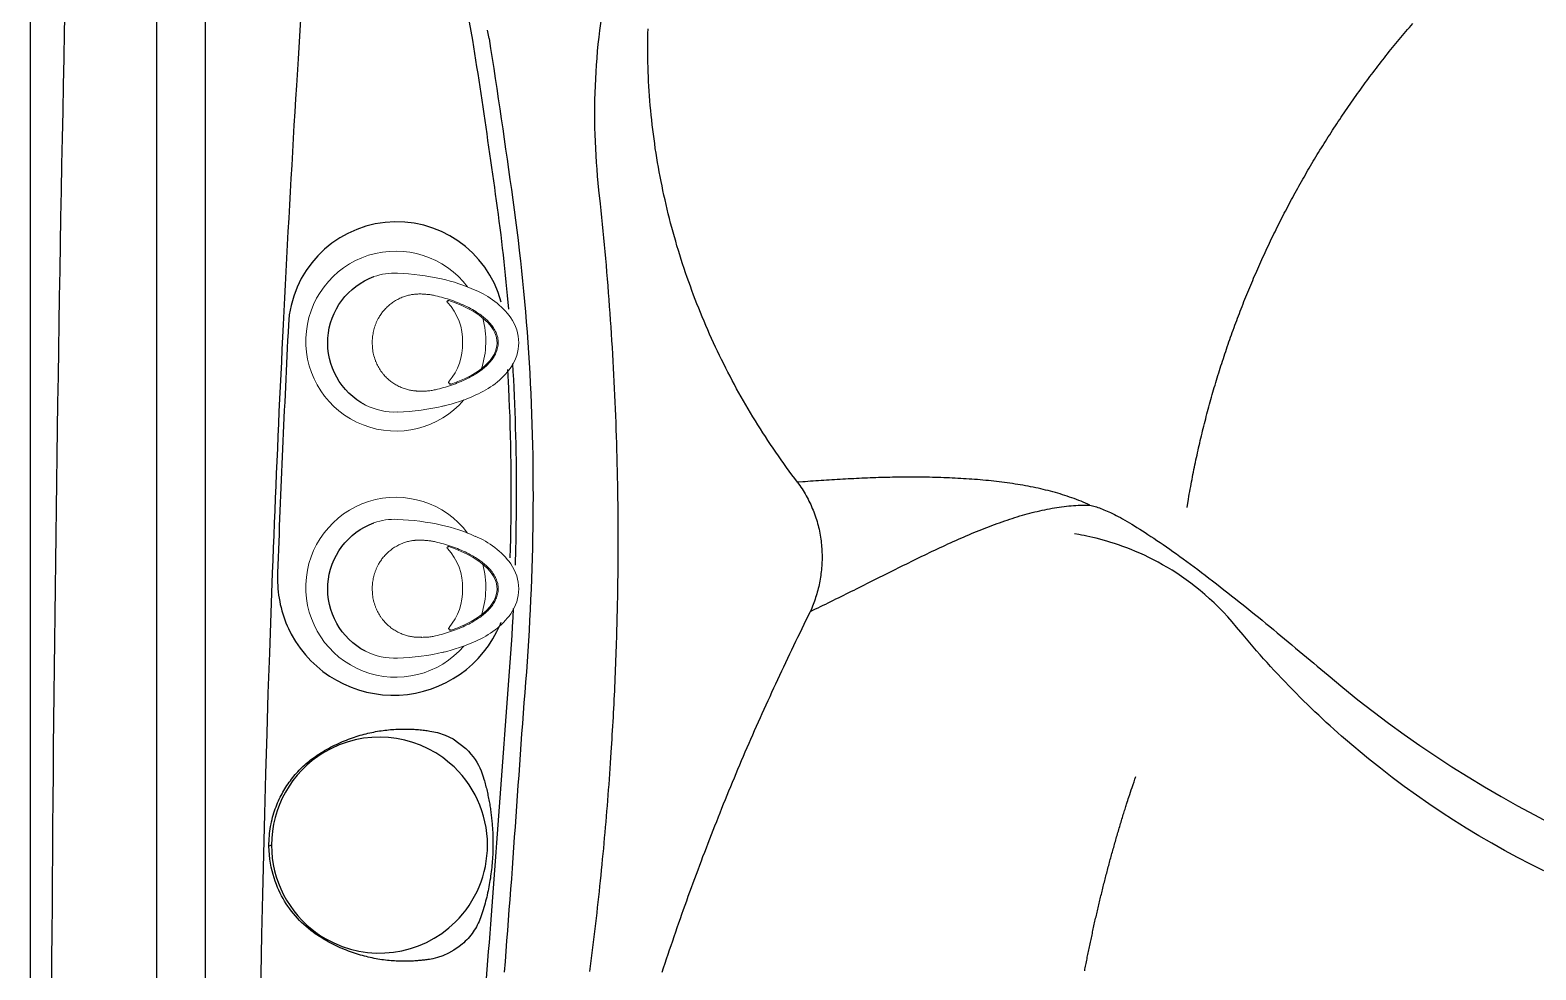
# Model space of a CAD drawing. Extents: x 527 to 614, y 487 to 635.
# Drawn here: x 526.9 to 549.9, y 554.62 to 568.98 of the extents above; entities that cross this region are included whole.
import ezdxf

# ---------------------------------------------------------------- set-up
doc = ezdxf.new("R2010")
doc.units = 0
doc.header["$MEASUREMENT"] = 0
doc.layers.add('1', color=4, linetype='Continuous')

# ---------------------------------------------------------------- blocks, each defined once
blk = doc.blocks.new('air')
at = {"color": 4, "linetype": 'Continuous', "lineweight": 15}
for start, end in [(220.7492, 142.9494), (165.1969, 197.8132)]:
    blk.add_arc((0, 0), 1.375, start, end, dxfattribs=at)
at = {"layer": '1', "linetype": 'Continuous', "lineweight": 15}
blk.add_line((-1.521, -0.646), (-1.523, -0.644), dxfattribs=at)
at = {"layer": '1', "linetype": 'Continuous', "lineweight": 15, "flags": 128}
blk.add_lwpolyline([(-0.81, 0.621), (-0.905, 0.587), (-0.999, 0.549), (-1.092, 0.505), (-1.181, 0.456), (-1.267, 0.4), (-1.347, 0.337), (-1.405, 0.282), (-1.457, 0.221), (-1.487, 0.176), (-1.512, 0.128), (-1.531, 0.077), (-1.544, 0.02), (-1.546, -0.039), (-1.539, -0.097), (-1.522, -0.153), (-1.5, -0.203), (-1.472, -0.25), (-1.44, -0.294), (-1.381, -0.359), (-1.315, -0.416), (-1.244, -0.468), (-1.149, -0.525), (-1.05, -0.576), (-0.948, -0.619), (-0.844, -0.658)], dxfattribs=at)
at = {"layer": '1', "linetype": 'Continuous', "lineweight": 15}
for centre, radius, start, end in [((-0.187, -1.448), 2.451, 102.0442, 114.7624), ((0.104, -2.603), 3.642, 92.0665, 102.7282), ((0.021, 0.084), 0.954, 70.8918, 92.891), ((-0.734, -0.399), 1.272, 112.1545, 143.4931), ((-0.148, 0), 0.873, 137.3551, 181.5716), ((-1.223, -0.024), 0.655, 144.4276, 215.6266), ((-0.141, -0.046), 0.88, 178.584, 220.1541), ((-0.741, 0.343), 1.261, 216.4207, 247.5271), ((-0.154, 1.5), 2.557, 245.294, 257.3674), ((0.073, 2.388), 3.473, 256.4351, 268.374), ((0.016, -0.096), 0.988, 267.5789, 296.8901)]:
    blk.add_arc(centre, radius, start, end, dxfattribs=at)
at = {"layer": '1'}
for centre, radius, start, end in [((-0.036, -0.025), 1.076, 297.6393, 69.9241), ((-0.802, 0.605), 0.0177, 309.977, 117.7542), ((-0.836, -0.631), 0.028, 253.5221, 38.0725)]:
    blk.add_arc(centre, radius, start, end, dxfattribs=at)
at = {"layer": '1', "color": 3, "linetype": 'Continuous', "lineweight": 15}
for points, knots in [([(-0.605, -0.743), (-0.647, -0.733), (-0.729, -0.712), (-0.85, -0.673), (-0.969, -0.629), (-1.086, -0.577), (-1.185, -0.524), (-1.266, -0.473), (-1.331, -0.426), (-1.391, -0.373), (-1.446, -0.315), (-1.494, -0.251), (-1.526, -0.192), (-1.545, -0.142), (-1.556, -0.103), (-1.563, -0.064), (-1.566, -0.024), (-1.564, 0.016), (-1.557, 0.056), (-1.546, 0.094), (-1.527, 0.144), (-1.495, 0.202), (-1.446, 0.266), (-1.391, 0.324), (-1.33, 0.376), (-1.266, 0.423), (-1.185, 0.475), (-1.087, 0.528), (-0.971, 0.58), (-0.851, 0.625), (-0.73, 0.663), (-0.648, 0.684), (-0.607, 0.694)], [0, 0, 0, 0, 0.049918, 0.099848, 0.149772, 0.199708, 0.249758, 0.281163, 0.312549, 0.343847, 0.375097, 0.406409, 0.43777, 0.453463, 0.469146, 0.48481, 0.500452, 0.516071, 0.531676, 0.547279, 0.562891, 0.594116, 0.625338, 0.65655, 0.687781, 0.719016, 0.750242, 0.800203, 0.850202, 0.900166, 0.950083, 1, 1, 1, 1]), ([(-0.607, 0.694), (-0.587, 0.699), (-0.548, 0.707), (-0.508, 0.711), (-0.488, 0.713)], [0, 0, 0, 0, 0.499996, 1, 1, 1, 1]), ([(-0.432, 0.718), (-0.441, 0.717), (-0.46, 0.716), (-0.479, 0.714), (-0.488, 0.713)], [0, 0, 0, 0, 0.503897, 1, 1, 1, 1]), ([(-0.302, 0.718), (-0.325, 0.719), (-0.368, 0.721), (-0.411, 0.719), (-0.432, 0.718)], [0, 0, 0, 0, 0.515264, 1, 1, 1, 1]), ([(-0.029, 0.638), (-0.052, 0.649), (-0.097, 0.671), (-0.163, 0.693), (-0.225, 0.708), (-0.265, 0.714), (-0.284, 0.716)], [0, 0, 0, 0, 0.2871549, 0.5493861, 0.7868935, 1, 1, 1, 1]), ([(0.36, -0.024), (0.359, 0.002), (0.358, 0.054), (0.345, 0.133), (0.33, 0.192), (0.317, 0.232), (0.31, 0.252), (0.302, 0.272), (0.293, 0.293), (0.284, 0.313), (0.274, 0.333), (0.257, 0.365), (0.23, 0.407), (0.191, 0.46), (0.145, 0.511), (0.092, 0.559), (0.034, 0.602), (-0.008, 0.626), (-0.029, 0.638)], [0, 0, 0, 0, 0.095821, 0.193894, 0.294492, 0.320678, 0.347244, 0.374185, 0.401486, 0.429141, 0.457148, 0.485334, 0.563526, 0.642838, 0.730397, 0.819135, 0.909028, 1, 1, 1, 1]), ([(-0.031, -0.684), (-0.01, -0.672), (0.032, -0.65), (0.089, -0.608), (0.143, -0.56), (0.184, -0.515), (0.216, -0.474), (0.24, -0.44), (0.261, -0.405), (0.28, -0.37), (0.294, -0.339), (0.305, -0.314), (0.321, -0.272), (0.341, -0.206), (0.357, -0.114), (0.359, -0.054), (0.36, -0.024)], [0, 0, 0, 0, 0.089465, 0.177985, 0.265807, 0.356658, 0.40795, 0.458748, 0.509015, 0.558748, 0.607996, 0.633599, 0.659069, 0.775989, 0.88959, 1, 1, 1, 1]), ([(-0.283, -0.76), (-0.263, -0.758), (-0.223, -0.752), (-0.162, -0.737), (-0.096, -0.715), (-0.053, -0.695), (-0.031, -0.684)], [0, 0, 0, 0, 0.219659, 0.459288, 0.719297, 1, 1, 1, 1]), ([(-0.469, -0.763), (-0.492, -0.761), (-0.538, -0.758), (-0.583, -0.748), (-0.605, -0.743)], [0, 0, 0, 0, 0.500007, 1, 1, 1, 1]), ([(-0.469, -0.763), (-0.458, -0.763), (-0.435, -0.765), (-0.412, -0.765), (-0.4, -0.765)], [0, 0, 0, 0, 0.497126, 1, 1, 1, 1])]:
    blk.add_open_spline(points, degree=3, knots=knots, dxfattribs=at)
for points in [[(-0.302, 0.718), (-0.284, 0.716)], [(-0.4, -0.765), (-0.303, -0.762)]]:
    blk.add_open_spline(points, degree=1, dxfattribs=at)
at = {"layer": '1', "linetype": 'Continuous', "lineweight": 15}
blk.add_open_spline([(-0.283, -0.76), (-0.303, -0.762)], degree=1, dxfattribs=at)
blk = doc.blocks.new('VANGUARD')
at = {"layer": '1', "color": 3, "linetype": 'Continuous'}
for p, q in [((1.929, 74.866), (1.929, 11.869)), ((4.357, 52.852), (4.486, 52.911)), ((3.687, 51.498), (3.649, 51.482)), ((4.383, 50.152), (4.323, 50.167))]:
    blk.add_line(p, q, dxfattribs=at)
at = {"layer": '1', "color": 4}
blk.add_lwpolyline([(86.737, 74.737, 0.414214), (74.737, 86.737), (12, 86.737, 0.414214), (0, 74.737), (0, 12, 0.414214), (12, 0), (74.737, 0, 0.414214), (86.737, 12)], format="xyb", close=True, dxfattribs=at)
at = {"layer": '1', "color": 3, "linetype": 'Continuous'}
for points in [[(0.531, 64.327), (0.523, 63.922), (0.514, 63.518), (0.506, 63.113), (0.498, 62.708), (0.49, 62.304), (0.482, 61.899), (0.475, 61.495), (0.467, 61.09), (0.46, 60.686), (0.453, 60.281), (0.446, 59.876), (0.439, 59.472), (0.433, 59.067), (0.427, 58.663), (0.42, 58.258), (0.414, 57.853), (0.409, 57.449), (0.403, 57.044), (0.397, 56.64), (0.392, 56.235), (0.387, 55.83), (0.382, 55.426), (0.377, 55.021), (0.372, 54.616), (0.368, 54.212), (0.364, 53.807), (0.359, 53.402), (0.355, 52.998), (0.352, 52.593), (0.348, 52.188), (0.344, 51.784), (0.341, 51.379), (0.338, 50.974), (0.335, 50.57), (0.332, 50.165), (0.329, 49.76), (0.327, 49.355)], [(2.677, 47.868), (2.677, 49.668), (2.677, 51.468), (2.677, 53.268), (2.677, 55.068), (2.677, 56.868), (2.677, 58.668), (2.677, 60.468), (2.677, 62.268), (2.677, 64.068), (2.677, 65.868), (2.677, 67.668), (2.677, 69.468), (2.677, 71.268), (2.677, 74.868)], [(6.709, 64.07), (6.757, 63.798)], [(7.01, 63.825), (6.989, 63.952)], [(11.721, 57.043), (11.679, 57.099), (11.636, 57.156), (11.594, 57.213), (11.552, 57.27), (11.511, 57.328), (11.47, 57.386), (11.429, 57.444), (11.389, 57.502), (11.348, 57.561), (11.309, 57.62), (11.27, 57.679), (11.231, 57.739), (11.192, 57.798), (11.154, 57.858), (11.116, 57.919), (11.078, 57.979), (11.041, 58.04), (11.005, 58.101), (10.968, 58.162), (10.932, 58.224), (10.897, 58.285), (10.861, 58.347), (10.827, 58.409), (10.792, 58.472), (10.758, 58.535), (10.724, 58.597), (10.691, 58.661), (10.658, 58.724), (10.626, 58.788), (10.594, 58.851), (10.562, 58.916), (10.53, 58.98), (10.5, 59.044), (10.469, 59.109), (10.439, 59.174), (10.409, 59.239), (10.38, 59.305), (10.351, 59.37), (10.322, 59.436), (10.294, 59.502), (10.267, 59.568), (10.239, 59.635), (10.213, 59.701), (10.186, 59.768), (10.16, 59.835), (10.135, 59.902), (10.109, 59.97), (10.085, 60.037), (10.06, 60.105), (10.036, 60.173), (10.013, 60.241), (9.99, 60.31), (9.967, 60.378), (9.945, 60.447), (9.924, 60.516), (9.902, 60.585), (9.881, 60.654), (9.861, 60.724), (9.841, 60.793), (9.822, 60.863), (9.803, 60.933), (9.784, 61.003), (9.766, 61.073), (9.748, 61.144), (9.731, 61.214), (9.714, 61.285), (9.698, 61.356), (9.682, 61.427), (9.667, 61.498), (9.652, 61.569), (9.638, 61.64), (9.624, 61.712), (9.61, 61.784), (9.597, 61.855), (9.585, 61.927), (9.573, 61.999), (9.561, 62.071), (9.55, 62.144), (9.54, 62.216), (9.53, 62.288), (9.52, 62.361), (9.511, 62.434), (9.503, 62.506), (9.495, 62.579), (9.487, 62.652), (9.48, 62.725), (9.473, 62.798), (9.467, 62.872), (9.462, 62.945), (9.457, 63.018), (9.452, 63.092), (9.448, 63.165), (9.445, 63.238), (9.442, 63.311), (9.439, 63.385), (9.437, 63.458), (9.436, 63.531), (9.436, 63.604), (9.435, 63.678), (9.436, 63.751), (9.437, 63.824), (9.438, 63.898), (9.441, 63.971)], [(7.01, 63.825), (7.034, 63.672), (7.058, 63.518), (7.082, 63.365), (7.105, 63.211), (7.129, 63.057), (7.152, 62.903), (7.174, 62.749), (7.197, 62.595), (7.22, 62.441), (7.242, 62.286), (7.264, 62.132), (7.286, 61.977), (7.308, 61.823), (7.33, 61.668), (7.351, 61.514), (7.373, 61.359), (7.394, 61.204), (7.415, 61.049), (7.435, 60.894), (7.454, 60.739), (7.472, 60.583), (7.49, 60.428), (7.507, 60.272), (7.523, 60.116), (7.538, 59.96), (7.553, 59.804), (7.566, 59.648), (7.579, 59.492), (7.591, 59.335), (7.603, 59.179), (7.613, 59.022), (7.623, 58.866), (7.632, 58.709), (7.64, 58.553), (7.648, 58.396), (7.654, 58.239), (7.66, 58.082), (7.665, 57.925), (7.67, 57.768), (7.674, 57.611), (7.677, 57.454), (7.679, 57.297), (7.681, 57.14), (7.681, 56.983), (7.682, 56.826), (7.681, 56.668), (7.68, 56.511), (7.678, 56.354), (7.675, 56.196), (7.672, 56.039), (7.668, 55.881), (7.663, 55.724), (7.658, 55.566), (7.652, 55.409), (7.645, 55.251), (7.638, 55.093), (7.63, 54.936), (7.621, 54.778), (7.612, 54.62), (7.602, 54.463), (7.591, 54.305), (7.58, 54.147), (7.568, 53.989), (7.556, 53.832), (7.544, 53.674), (7.532, 53.516), (7.52, 53.358), (7.508, 53.2), (7.497, 53.042), (7.485, 52.884), (7.474, 52.726), (7.463, 52.568), (7.452, 52.41), (7.44, 52.251), (7.429, 52.093), (7.418, 51.935), (7.407, 51.777), (7.396, 51.618), (7.385, 51.46), (7.373, 51.302), (7.362, 51.144), (7.351, 50.985), (7.339, 50.827), (7.327, 50.668), (7.315, 50.51), (7.303, 50.352), (7.291, 50.193), (7.279, 50.035), (7.267, 49.876), (7.254, 49.718), (7.241, 49.559)], [(6.757, 63.798), (6.773, 63.696), (6.789, 63.594), (6.805, 63.492), (6.821, 63.39), (6.837, 63.288), (6.852, 63.186), (6.868, 63.083), (6.883, 62.981), (6.899, 62.879), (6.914, 62.776), (6.929, 62.674), (6.944, 62.572), (6.959, 62.469), (6.974, 62.367), (6.989, 62.264), (7.004, 62.162), (7.019, 62.059), (7.033, 61.956), (7.048, 61.854), (7.062, 61.751), (7.077, 61.648), (7.091, 61.545), (7.105, 61.443), (7.12, 61.34), (7.134, 61.237), (7.148, 61.134), (7.161, 61.031), (7.174, 60.928), (7.188, 60.825), (7.2, 60.722), (7.213, 60.618), (7.225, 60.515), (7.236, 60.412), (7.247, 60.308), (7.258, 60.205), (7.269, 60.101), (7.279, 59.998), (7.289, 59.894), (7.308, 59.686)], [(7.335, 55.888), (7.339, 56.032), (7.342, 56.176), (7.345, 56.32), (7.347, 56.464), (7.349, 56.608), (7.35, 56.752), (7.35, 56.896), (7.35, 57.04), (7.349, 57.184), (7.347, 57.328), (7.345, 57.472), (7.342, 57.616), (7.339, 57.759), (7.335, 57.903), (7.331, 58.047), (7.325, 58.191), (7.32, 58.334), (7.313, 58.478), (7.298, 58.765)], [(7.368, 58.856), (7.375, 58.733), (7.382, 58.61), (7.388, 58.488), (7.393, 58.365), (7.398, 58.242), (7.403, 58.119), (7.407, 57.996), (7.411, 57.873), (7.414, 57.75), (7.417, 57.627), (7.42, 57.504), (7.422, 57.381), (7.423, 57.258), (7.424, 57.134), (7.425, 57.011), (7.425, 56.888), (7.425, 56.765), (7.424, 56.641), (7.423, 56.518), (7.421, 56.394), (7.419, 56.271), (7.417, 56.148), (7.414, 56.024), (7.407, 55.777)], [(16.188, 56.694), (16.155, 56.709), (16.121, 56.724), (16.086, 56.738), (16.052, 56.752), (16.017, 56.766), (15.983, 56.779), (15.948, 56.792), (15.912, 56.805), (15.877, 56.817), (15.842, 56.829), (15.806, 56.841), (15.77, 56.852), (15.733, 56.863), (15.697, 56.874), (15.66, 56.884), (15.624, 56.894), (15.586, 56.904), (15.549, 56.914), (15.512, 56.923), (15.474, 56.932), (15.436, 56.941), (15.398, 56.95), (15.36, 56.958), (15.321, 56.966), (15.282, 56.974), (15.243, 56.981), (15.204, 56.988), (15.165, 56.996), (15.125, 57.002), (15.086, 57.009), (15.046, 57.015), (15.006, 57.021), (14.965, 57.027), (14.925, 57.033), (14.884, 57.038), (14.844, 57.044), (14.803, 57.049), (14.761, 57.053), (14.72, 57.058), (14.679, 57.063), (14.637, 57.067), (14.596, 57.071), (14.554, 57.075), (14.512, 57.079), (14.47, 57.082), (14.427, 57.086), (14.385, 57.089), (14.343, 57.092), (14.3, 57.095), (14.257, 57.097), (14.215, 57.1), (14.172, 57.102), (14.129, 57.105), (14.086, 57.107), (14.043, 57.109), (14, 57.11), (13.956, 57.112), (13.913, 57.114), (13.87, 57.115), (13.826, 57.116), (13.783, 57.117), (13.739, 57.118), (13.696, 57.119), (13.652, 57.12), (13.609, 57.12), (13.565, 57.12), (13.522, 57.121), (13.478, 57.121), (13.435, 57.121), (13.392, 57.121), (13.348, 57.12), (13.305, 57.12), (13.262, 57.119), (13.219, 57.119), (13.175, 57.118), (13.132, 57.117), (13.089, 57.116), (13.047, 57.115), (13.004, 57.114), (12.961, 57.113), (12.918, 57.111), (12.876, 57.11), (12.833, 57.108), (12.791, 57.107), (12.748, 57.105), (12.706, 57.103), (12.664, 57.101), (12.622, 57.099), (12.58, 57.097), (12.538, 57.095), (12.496, 57.093), (12.454, 57.091), (12.413, 57.089), (12.371, 57.086), (12.33, 57.084), (12.289, 57.081), (12.247, 57.079), (12.206, 57.076), (12.166, 57.074), (12.125, 57.071), (12.084, 57.068), (12.043, 57.066), (12.003, 57.063), (11.962, 57.06), (11.922, 57.057), (11.881, 57.054), (11.841, 57.051), (11.801, 57.048), (11.721, 57.043)], [(11.721, 57.043), (11.739, 57.018), (11.757, 56.993), (11.774, 56.968), (11.791, 56.942), (11.808, 56.916), (11.824, 56.89), (11.839, 56.864), (11.854, 56.837), (11.869, 56.81), (11.883, 56.783), (11.897, 56.756), (11.911, 56.728), (11.924, 56.701), (11.936, 56.673), (11.948, 56.644), (11.96, 56.616), (11.971, 56.588), (11.982, 56.559), (11.992, 56.53), (12.002, 56.501), (12.011, 56.472), (12.02, 56.442), (12.028, 56.413), (12.036, 56.384), (12.043, 56.354), (12.05, 56.324), (12.056, 56.294), (12.062, 56.265), (12.073, 56.205)], [(11.918, 55.068), (11.957, 55.087), (11.996, 55.106), (12.035, 55.125), (12.074, 55.144), (12.113, 55.163), (12.152, 55.182), (12.192, 55.201), (12.231, 55.221), (12.27, 55.24), (12.309, 55.259), (12.349, 55.279), (12.388, 55.298), (12.428, 55.318), (12.467, 55.337), (12.506, 55.357), (12.546, 55.376), (12.585, 55.396), (12.625, 55.416), (12.664, 55.436), (12.704, 55.456), (12.744, 55.475), (12.783, 55.495), (12.823, 55.515), (12.863, 55.535), (12.902, 55.555), (12.942, 55.575), (12.982, 55.595), (13.022, 55.615), (13.062, 55.635), (13.101, 55.655), (13.141, 55.675), (13.181, 55.694), (13.221, 55.714), (13.261, 55.734), (13.301, 55.754), (13.341, 55.774), (13.381, 55.793), (13.421, 55.813), (13.46, 55.833), (13.5, 55.852), (13.54, 55.872), (13.58, 55.891), (13.62, 55.911), (13.66, 55.93), (13.7, 55.949), (13.74, 55.969), (13.78, 55.988), (13.82, 56.007), (13.86, 56.026), (13.9, 56.044), (13.94, 56.063), (13.98, 56.081), (14.02, 56.1), (14.059, 56.118), (14.099, 56.136), (14.139, 56.154), (14.179, 56.171), (14.218, 56.189), (14.258, 56.206), (14.298, 56.223), (14.337, 56.24), (14.377, 56.257), (14.416, 56.273), (14.456, 56.289), (14.495, 56.305), (14.535, 56.321), (14.574, 56.337), (14.613, 56.352), (14.652, 56.367), (14.691, 56.382), (14.731, 56.396), (14.77, 56.411), (14.809, 56.425), (14.847, 56.439), (14.886, 56.452), (14.925, 56.465), (14.964, 56.478), (15.002, 56.491), (15.041, 56.503), (15.079, 56.515), (15.118, 56.527), (15.156, 56.538), (15.194, 56.549), (15.232, 56.56), (15.271, 56.57), (15.308, 56.58), (15.346, 56.589), (15.384, 56.598), (15.422, 56.607), (15.459, 56.615), (15.497, 56.623), (15.534, 56.631), (15.572, 56.638), (15.609, 56.645), (15.646, 56.651), (15.683, 56.657), (15.72, 56.663), (15.756, 56.668), (15.793, 56.672), (15.83, 56.677), (15.866, 56.68), (15.902, 56.684), (15.938, 56.687), (15.974, 56.689), (16.01, 56.691), (16.046, 56.692), (16.082, 56.693), (16.118, 56.694), (16.188, 56.694)], [(16.188, 56.694), (16.208, 56.689), (16.227, 56.683), (16.247, 56.678), (16.268, 56.671), (16.289, 56.665), (16.31, 56.658), (16.332, 56.65), (16.355, 56.642), (16.378, 56.633), (16.402, 56.623), (16.426, 56.613), (16.451, 56.602), (16.477, 56.59), (16.504, 56.578), (16.532, 56.564), (16.561, 56.55), (16.591, 56.535), (16.621, 56.519), (16.653, 56.502), (16.686, 56.483), (16.72, 56.464), (16.755, 56.444), (16.792, 56.423), (16.829, 56.4), (16.867, 56.377), (16.907, 56.353), (16.948, 56.327), (16.989, 56.301), (17.032, 56.274), (17.075, 56.245), (17.12, 56.216), (17.165, 56.186), (17.212, 56.154), (17.259, 56.122), (17.307, 56.089), (17.357, 56.055), (17.407, 56.02), (17.457, 55.984), (17.509, 55.947), (17.561, 55.909), (17.614, 55.871), (17.668, 55.831), (17.723, 55.791), (17.778, 55.75), (17.834, 55.708), (17.89, 55.666), (17.946, 55.623), (18.003, 55.579), (18.061, 55.535), (18.119, 55.491), (18.177, 55.446), (18.235, 55.4), (18.293, 55.354), (18.352, 55.308), (18.411, 55.262), (18.469, 55.215), (18.528, 55.169), (18.586, 55.122), (18.645, 55.074), (18.703, 55.027), (18.761, 54.98), (18.819, 54.933), (18.877, 54.886), (18.934, 54.839), (18.991, 54.792), (19.048, 54.744), (19.105, 54.697), (19.161, 54.65), (19.217, 54.604), (19.274, 54.557), (19.329, 54.51), (19.385, 54.463), (19.441, 54.417), (19.496, 54.37), (19.551, 54.324), (19.606, 54.277), (19.661, 54.231), (19.716, 54.185), (19.825, 54.093)], [(12.073, 56.205), (12.077, 56.175), (12.081, 56.146), (12.085, 56.116), (12.088, 56.087), (12.09, 56.057), (12.092, 56.028), (12.094, 55.998), (12.095, 55.969), (12.096, 55.94), (12.096, 55.91), (12.096, 55.881), (12.096, 55.851), (12.095, 55.822), (12.094, 55.793), (12.092, 55.764), (12.09, 55.734), (12.087, 55.705), (12.084, 55.676), (12.08, 55.647), (12.077, 55.618), (12.072, 55.59), (12.068, 55.561), (12.063, 55.533), (12.057, 55.504), (12.051, 55.476), (12.045, 55.448), (12.038, 55.42), (12.031, 55.392), (12.024, 55.364), (12.016, 55.336), (12.008, 55.309), (11.999, 55.281), (11.99, 55.254), (11.981, 55.227), (11.971, 55.2), (11.961, 55.173), (11.951, 55.147), (11.94, 55.12), (11.918, 55.068)], [(18.426, 54.83), (18.361, 54.909), (18.294, 54.985), (18.226, 55.058), (18.156, 55.129), (18.086, 55.198), (18.016, 55.263), (17.945, 55.326), (17.873, 55.387), (17.802, 55.445), (17.73, 55.5), (17.658, 55.553), (17.586, 55.603), (17.514, 55.651), (17.442, 55.697), (17.371, 55.74), (17.299, 55.782), (17.229, 55.821), (17.159, 55.858), (17.089, 55.893), (17.02, 55.926), (16.952, 55.957), (16.885, 55.986), (16.819, 56.013), (16.754, 56.039), (16.69, 56.063), (16.627, 56.085), (16.566, 56.105), (16.506, 56.124), (16.448, 56.142), (16.392, 56.158), (16.338, 56.172), (16.285, 56.186), (16.235, 56.198), (16.187, 56.209), (16.141, 56.218), (16.098, 56.227), (16.058, 56.235), (16.02, 56.242), (15.952, 56.253)], [(3.779, 55.658), (3.778, 55.61), (3.778, 55.562), (3.779, 55.513), (3.782, 55.465), (3.785, 55.416), (3.79, 55.368), (3.796, 55.319), (3.804, 55.271), (3.813, 55.223), (3.822, 55.175), (3.834, 55.127), (3.846, 55.08), (3.86, 55.033), (3.874, 54.986), (3.891, 54.94), (3.908, 54.895), (3.926, 54.85), (3.946, 54.806), (3.99, 54.719)], [(7.379, 55.113), (7.372, 54.975), (7.365, 54.837), (7.356, 54.7), (7.348, 54.562), (7.339, 54.425), (7.329, 54.287), (7.319, 54.149), (7.308, 54.012), (7.298, 53.874), (7.287, 53.737), (7.276, 53.599), (7.265, 53.461), (7.255, 53.324), (7.244, 53.186), (7.234, 53.048), (7.224, 52.91), (7.214, 52.772), (7.204, 52.635), (7.194, 52.497), (7.184, 52.359), (7.174, 52.221), (7.164, 52.083), (7.154, 51.945), (7.144, 51.807), (7.134, 51.669), (7.124, 51.531), (7.114, 51.393), (7.104, 51.255), (7.094, 51.117), (7.084, 50.978), (7.073, 50.84), (7.063, 50.702), (7.053, 50.564), (7.042, 50.426), (7.031, 50.288), (7.021, 50.149), (7.01, 50.011), (6.999, 49.873), (6.988, 49.735), (6.977, 49.597), (6.965, 49.458)], [(9.655, 49.555), (9.677, 49.624), (9.7, 49.693), (9.722, 49.761), (9.745, 49.83), (9.768, 49.899), (9.791, 49.967), (9.815, 50.036), (9.838, 50.104), (9.861, 50.172), (9.885, 50.24), (9.909, 50.309), (9.932, 50.377), (9.956, 50.445), (9.98, 50.513), (10.005, 50.581), (10.029, 50.649), (10.053, 50.717), (10.078, 50.784), (10.103, 50.852), (10.127, 50.92), (10.152, 50.987), (10.177, 51.055), (10.202, 51.122), (10.228, 51.19), (10.253, 51.257), (10.278, 51.324), (10.304, 51.392), (10.33, 51.459), (10.356, 51.526), (10.382, 51.593), (10.408, 51.66), (10.434, 51.727), (10.46, 51.794), (10.487, 51.861), (10.513, 51.928), (10.54, 51.994), (10.566, 52.061), (10.593, 52.128), (10.62, 52.194), (10.647, 52.261), (10.675, 52.327), (10.702, 52.393), (10.729, 52.46), (10.757, 52.526), (10.785, 52.592), (10.812, 52.658), (10.84, 52.725), (10.868, 52.791), (10.896, 52.857), (10.924, 52.923), (10.953, 52.988), (10.981, 53.054), (11.01, 53.119), (11.038, 53.185), (11.067, 53.25), (11.096, 53.315), (11.125, 53.381), (11.154, 53.446), (11.183, 53.511), (11.213, 53.576), (11.242, 53.641), (11.272, 53.706), (11.302, 53.77), (11.332, 53.835), (11.362, 53.9), (11.392, 53.965), (11.422, 54.03), (11.452, 54.095), (11.483, 54.16), (11.513, 54.224), (11.544, 54.289), (11.574, 54.354), (11.605, 54.419), (11.636, 54.484), (11.667, 54.549), (11.698, 54.614), (11.729, 54.678), (11.76, 54.743), (11.792, 54.808), (11.823, 54.873), (11.854, 54.938), (11.918, 55.068)], [(7.185, 54.876), (7.185, 54.877), (7.186, 54.878), (7.186, 54.88), (7.187, 54.881), (7.187, 54.882), (7.188, 54.883), (7.188, 54.885), (7.189, 54.886), (7.189, 54.887), (7.19, 54.888), (7.19, 54.889), (7.191, 54.891), (7.191, 54.892), (7.192, 54.893), (7.192, 54.894), (7.193, 54.896), (7.193, 54.897), (7.194, 54.898), (7.195, 54.901)], [(20.09, 53.114), (20.031, 53.165), (19.973, 53.216), (19.915, 53.269), (19.856, 53.321), (19.798, 53.374), (19.74, 53.428), (19.682, 53.482), (19.624, 53.537), (19.567, 53.592), (19.509, 53.648), (19.452, 53.704), (19.394, 53.761), (19.337, 53.818), (19.28, 53.876), (19.224, 53.934), (19.168, 53.992), (19.112, 54.05), (19.057, 54.109), (19.002, 54.168), (18.947, 54.228), (18.893, 54.287), (18.839, 54.347), (18.786, 54.407), (18.733, 54.467), (18.681, 54.527), (18.629, 54.588), (18.578, 54.648), (18.527, 54.709), (18.426, 54.83)], [(19.825, 54.093), (20.052, 53.904), (20.282, 53.719), (20.515, 53.538), (20.751, 53.361), (20.989, 53.189), (21.229, 53.02), (21.472, 52.856), (21.717, 52.696), (21.965, 52.54), (22.215, 52.388), (22.467, 52.241), (22.721, 52.098), (22.977, 51.959), (23.235, 51.824)], [(4.357, 52.852), (4.384, 52.871), (4.412, 52.889), (4.441, 52.907), (4.47, 52.925), (4.499, 52.943), (4.529, 52.96), (4.559, 52.976), (4.59, 52.993), (4.62, 53.008), (4.65, 53.024), (4.681, 53.038), (4.711, 53.052), (4.741, 53.066), (4.772, 53.079), (4.802, 53.092), (4.832, 53.104), (4.862, 53.116), (4.892, 53.127), (4.923, 53.138), (4.953, 53.148), (4.983, 53.158), (5.013, 53.167), (5.042, 53.176), (5.072, 53.184), (5.102, 53.192), (5.131, 53.2), (5.161, 53.207), (5.19, 53.214), (5.219, 53.22), (5.249, 53.226), (5.278, 53.232), (5.306, 53.237), (5.335, 53.242), (5.364, 53.246), (5.392, 53.25), (5.42, 53.254), (5.448, 53.257), (5.476, 53.26), (5.504, 53.263), (5.531, 53.265), (5.558, 53.267), (5.586, 53.269), (5.612, 53.27), (5.639, 53.271), (5.665, 53.272), (5.691, 53.272), (5.717, 53.272), (5.743, 53.272), (5.768, 53.272), (5.793, 53.271), (5.817, 53.27), (5.842, 53.269), (5.866, 53.268), (5.889, 53.266), (5.912, 53.265), (5.935, 53.263), (5.958, 53.261), (5.98, 53.258), (6.002, 53.256), (6.023, 53.253), (6.044, 53.25), (6.065, 53.248), (6.085, 53.245), (6.105, 53.241), (6.136, 53.236), (6.222, 53.217), (6.342, 53.177), (6.46, 53.12), (6.654, 52.976)], [(6.654, 52.976), (6.696, 52.933), (6.734, 52.89), (6.768, 52.848), (6.797, 52.807), (6.823, 52.765), (6.848, 52.722), (6.87, 52.677), (6.89, 52.632), (6.907, 52.586), (6.922, 52.543), (6.932, 52.507), (6.939, 52.482), (6.946, 52.459), (6.952, 52.437), (6.958, 52.414), (6.963, 52.391), (6.969, 52.369), (6.974, 52.346), (6.98, 52.324), (6.985, 52.301), (6.99, 52.279), (6.994, 52.256), (6.999, 52.234), (7.003, 52.212), (7.008, 52.189), (7.012, 52.167), (7.016, 52.145), (7.02, 52.122), (7.024, 52.1), (7.027, 52.078), (7.031, 52.056), (7.034, 52.033), (7.037, 52.011), (7.04, 51.989), (7.043, 51.967), (7.045, 51.945), (7.048, 51.923), (7.05, 51.9), (7.053, 51.878), (7.055, 51.856), (7.057, 51.834), (7.058, 51.812), (7.06, 51.79), (7.062, 51.768), (7.063, 51.746), (7.064, 51.724), (7.066, 51.702), (7.067, 51.68), (7.067, 51.658), (7.068, 51.636), (7.069, 51.614), (7.069, 51.592), (7.07, 51.57), (7.07, 51.548), (7.07, 51.525), (7.07, 51.503), (7.07, 51.481), (7.069, 51.458), (7.068, 51.413)], [(23.12, 51.105), (22.919, 51.205), (22.72, 51.309), (22.522, 51.416), (22.325, 51.526), (22.129, 51.64), (21.935, 51.757), (21.743, 51.878), (21.552, 52.002), (21.363, 52.129), (21.175, 52.26), (20.99, 52.394), (20.806, 52.531), (20.624, 52.672), (20.444, 52.816), (20.09, 53.114)], [(3.649, 51.482), (3.649, 51.522), (3.65, 51.561), (3.652, 51.599), (3.655, 51.638), (3.659, 51.675), (3.663, 51.712), (3.668, 51.749), (3.674, 51.785), (3.681, 51.821), (3.688, 51.856), (3.696, 51.89), (3.705, 51.924), (3.714, 51.957), (3.724, 51.99), (3.734, 52.022), (3.745, 52.053), (3.757, 52.084), (3.769, 52.114), (3.781, 52.144), (3.794, 52.173), (3.807, 52.201), (3.82, 52.229), (3.834, 52.256), (3.848, 52.283), (3.862, 52.309), (3.877, 52.335), (3.892, 52.36), (3.908, 52.386), (3.924, 52.411), (3.941, 52.435), (3.958, 52.46), (3.976, 52.483), (3.994, 52.507), (4.012, 52.53), (4.031, 52.553), (4.05, 52.576), (4.069, 52.598), (4.089, 52.62), (4.11, 52.641), (4.13, 52.662), (4.151, 52.683), (4.173, 52.703), (4.194, 52.723), (4.216, 52.743), (4.239, 52.762), (4.261, 52.781), (4.284, 52.799), (4.308, 52.817), (4.357, 52.852)], [(4.323, 50.167), (4.287, 50.195), (4.251, 50.224), (4.215, 50.254), (4.181, 50.284), (4.147, 50.316), (4.115, 50.349), (4.083, 50.382), (4.052, 50.417), (4.022, 50.453), (3.993, 50.489), (3.965, 50.526), (3.939, 50.564), (3.913, 50.603), (3.888, 50.643), (3.864, 50.683), (3.842, 50.724), (3.82, 50.766), (3.8, 50.809), (3.78, 50.853), (3.762, 50.898), (3.744, 50.946), (3.727, 50.997), (3.711, 51.05), (3.696, 51.105), (3.683, 51.163), (3.672, 51.223), (3.663, 51.284), (3.656, 51.348), (3.649, 51.482)], [(7.068, 51.413), (7.067, 51.381), (7.066, 51.35), (7.064, 51.318), (7.062, 51.286), (7.059, 51.253), (7.057, 51.221), (7.054, 51.189), (7.051, 51.156), (7.047, 51.124), (7.043, 51.091), (7.039, 51.058), (7.034, 51.025), (7.03, 50.993), (7.024, 50.96), (7.019, 50.927), (7.013, 50.895), (7.007, 50.862), (7.001, 50.83), (6.995, 50.799), (6.988, 50.767), (6.981, 50.736), (6.974, 50.705), (6.966, 50.674), (6.958, 50.643), (6.95, 50.611), (6.941, 50.578), (6.931, 50.544), (6.922, 50.511), (6.912, 50.478), (6.902, 50.447), (6.892, 50.417), (6.882, 50.388), (6.87, 50.36), (6.858, 50.331), (6.845, 50.304), (6.831, 50.276), (6.817, 50.249), (6.801, 50.223), (6.785, 50.197), (6.768, 50.171), (6.75, 50.146), (6.731, 50.122), (6.711, 50.098), (6.691, 50.074), (6.67, 50.051), (6.648, 50.029), (6.625, 50.007), (6.602, 49.987), (6.553, 49.947)], [(4.399, 50.115), (4.397, 50.116), (4.394, 50.118), (4.391, 50.12), (4.389, 50.121), (4.386, 50.123), (4.384, 50.125), (4.381, 50.127), (4.379, 50.128), (4.376, 50.13), (4.374, 50.132), (4.371, 50.133), (4.368, 50.135), (4.366, 50.137), (4.363, 50.139), (4.361, 50.14), (4.358, 50.142), (4.356, 50.144), (4.353, 50.146), (4.351, 50.147), (4.348, 50.149), (4.346, 50.151), (4.343, 50.153), (4.341, 50.155), (4.338, 50.156), (4.336, 50.158), (4.333, 50.16), (4.331, 50.162), (4.328, 50.163), (4.323, 50.167)], [(6.553, 49.947), (6.473, 49.891), (6.39, 49.845), (6.306, 49.808), (6.223, 49.781), (6.152, 49.763), (6.101, 49.753), (6.075, 49.749), (6.058, 49.747), (6.041, 49.745), (6.024, 49.742), (6.007, 49.74), (5.99, 49.738), (5.972, 49.736), (5.954, 49.735), (5.935, 49.733), (5.916, 49.731), (5.896, 49.73), (5.876, 49.728), (5.855, 49.727), (5.834, 49.726), (5.812, 49.725), (5.79, 49.724), (5.767, 49.724), (5.744, 49.723), (5.72, 49.723), (5.696, 49.723), (5.671, 49.724), (5.646, 49.724), (5.62, 49.725), (5.594, 49.726), (5.567, 49.728), (5.54, 49.73), (5.513, 49.732), (5.485, 49.735), (5.457, 49.737), (5.429, 49.741), (5.4, 49.744), (5.372, 49.748), (5.343, 49.753), (5.314, 49.757), (5.284, 49.763), (5.255, 49.768), (5.225, 49.774), (5.196, 49.78), (5.166, 49.787), (5.136, 49.794), (5.106, 49.802), (5.076, 49.81), (5.045, 49.819), (5.015, 49.828), (4.984, 49.837), (4.954, 49.847), (4.923, 49.858), (4.892, 49.869), (4.862, 49.88), (4.831, 49.892), (4.8, 49.904), (4.769, 49.917), (4.738, 49.931), (4.707, 49.945), (4.676, 49.959), (4.645, 49.974), (4.615, 49.99), (4.584, 50.006), (4.553, 50.023), (4.522, 50.04), (4.491, 50.058), (4.46, 50.076), (4.399, 50.115)], [(4.399, 50.115), (4.405, 50.112), (4.411, 50.11), (4.417, 50.108), (4.423, 50.105), (4.429, 50.103), (4.434, 50.101), (4.44, 50.098), (4.446, 50.096), (4.452, 50.093), (4.458, 50.091), (4.464, 50.088), (4.47, 50.086), (4.476, 50.083), (4.481, 50.081), (4.487, 50.079), (4.493, 50.076), (4.499, 50.074), (4.505, 50.071), (4.517, 50.066)]]:
    blk.add_lwpolyline(points, dxfattribs=at)
at = {"layer": '1', "color": 2}
for points in [[(4.098, 63.512), (4.12, 63.856), (4.142, 64.2), (4.164, 64.544), (4.187, 64.887), (4.21, 65.231), (4.234, 65.575), (4.257, 65.919), (4.282, 66.262), (4.306, 66.606), (4.331, 66.95), (4.356, 67.293), (4.382, 67.637), (4.408, 67.98), (4.435, 68.324), (4.461, 68.667), (4.489, 69.011), (4.516, 69.354), (4.544, 69.698), (4.601, 70.384)], [(8.689, 61.506), (8.678, 61.612), (8.668, 61.718), (8.66, 61.824), (8.652, 61.929), (8.645, 62.035), (8.639, 62.142), (8.635, 62.248), (8.631, 62.354), (8.628, 62.46), (8.627, 62.566), (8.626, 62.673), (8.627, 62.779), (8.628, 62.885), (8.631, 62.992), (8.635, 63.098), (8.639, 63.204), (8.645, 63.311), (8.652, 63.417), (8.66, 63.523), (8.669, 63.629), (8.679, 63.735), (8.691, 63.841), (8.703, 63.947), (8.731, 64.158)], [(3.87, 59.452), (3.881, 59.655), (3.891, 59.858), (3.901, 60.061), (3.912, 60.264), (3.923, 60.467), (3.933, 60.67), (3.944, 60.873), (3.955, 61.076), (3.967, 61.279), (3.978, 61.482), (3.989, 61.685), (4.001, 61.888), (4.013, 62.091), (4.024, 62.294), (4.036, 62.497), (4.048, 62.7), (4.061, 62.903), (4.073, 63.106), (4.098, 63.512)], [(8.983, 56.281), (8.982, 56.385), (8.982, 56.49), (8.981, 56.594), (8.98, 56.699), (8.978, 56.803), (8.977, 56.908), (8.975, 57.012), (8.973, 57.117), (8.971, 57.221), (8.969, 57.326), (8.966, 57.43), (8.963, 57.535), (8.96, 57.639), (8.957, 57.744), (8.953, 57.848), (8.95, 57.953), (8.946, 58.057), (8.942, 58.162), (8.937, 58.267), (8.933, 58.371), (8.928, 58.476), (8.923, 58.58), (8.917, 58.685), (8.912, 58.789), (8.906, 58.894), (8.9, 58.998), (8.894, 59.103), (8.888, 59.208), (8.881, 59.312), (8.874, 59.417), (8.867, 59.521), (8.86, 59.626), (8.852, 59.73), (8.844, 59.835), (8.836, 59.939), (8.828, 60.044), (8.82, 60.148), (8.811, 60.253), (8.802, 60.357), (8.793, 60.462), (8.784, 60.566), (8.774, 60.671), (8.764, 60.775), (8.754, 60.879), (8.744, 60.984), (8.733, 61.088), (8.723, 61.193), (8.712, 61.297), (8.689, 61.506)], [(3.704, 55.661), (3.711, 55.851), (3.719, 56.04), (3.726, 56.23), (3.734, 56.42), (3.741, 56.609), (3.749, 56.799), (3.757, 56.988), (3.765, 57.178), (3.773, 57.367), (3.782, 57.557), (3.79, 57.746), (3.798, 57.936), (3.807, 58.125), (3.816, 58.315), (3.825, 58.504), (3.834, 58.694), (3.843, 58.883), (3.852, 59.073), (3.87, 59.452)], [(8.877, 52.916), (8.881, 52.983), (8.885, 53.05), (8.889, 53.117), (8.893, 53.184), (8.897, 53.251), (8.901, 53.318), (8.905, 53.385), (8.909, 53.453), (8.912, 53.52), (8.916, 53.587), (8.919, 53.654), (8.922, 53.721), (8.926, 53.788), (8.929, 53.856), (8.932, 53.923), (8.935, 53.99), (8.938, 54.057), (8.941, 54.125), (8.943, 54.192), (8.946, 54.259), (8.949, 54.327), (8.951, 54.394), (8.953, 54.461), (8.956, 54.528), (8.958, 54.596), (8.96, 54.663), (8.962, 54.73), (8.964, 54.798), (8.966, 54.865), (8.967, 54.932), (8.969, 55), (8.971, 55.067), (8.972, 55.134), (8.973, 55.202), (8.975, 55.269), (8.976, 55.337), (8.977, 55.404), (8.978, 55.471), (8.979, 55.539), (8.98, 55.606), (8.98, 55.674), (8.981, 55.741), (8.981, 55.809), (8.982, 55.876), (8.982, 55.944), (8.982, 56.011), (8.983, 56.078), (8.983, 56.146), (8.983, 56.281)], [(3.47, 43.368), (3.471, 43.983), (3.473, 44.598), (3.476, 45.213), (3.48, 45.827), (3.485, 46.442), (3.491, 47.057), (3.499, 47.672), (3.508, 48.287), (3.518, 48.901), (3.529, 49.516), (3.541, 50.131), (3.555, 50.745), (3.569, 51.36), (3.585, 51.975), (3.602, 52.589), (3.62, 53.204), (3.639, 53.818), (3.66, 54.433), (3.704, 55.661)], [(8.55, 49.567), (8.561, 49.649), (8.572, 49.73), (8.582, 49.812), (8.592, 49.894), (8.602, 49.975), (8.612, 50.057), (8.622, 50.138), (8.631, 50.22), (8.641, 50.302), (8.65, 50.383), (8.66, 50.465), (8.669, 50.547), (8.678, 50.628), (8.687, 50.71), (8.695, 50.792), (8.704, 50.873), (8.712, 50.955), (8.721, 51.037), (8.729, 51.118), (8.737, 51.2), (8.745, 51.282), (8.753, 51.363), (8.761, 51.445), (8.768, 51.527), (8.775, 51.609), (8.783, 51.69), (8.79, 51.772), (8.797, 51.854), (8.804, 51.935), (8.811, 52.017), (8.817, 52.099), (8.824, 52.18), (8.83, 52.262), (8.836, 52.344), (8.843, 52.426), (8.849, 52.507), (8.854, 52.589), (8.86, 52.671), (8.866, 52.752), (8.877, 52.916)]]:
    blk.add_lwpolyline(points, dxfattribs=at)
for points in [[(17.672, 56.655), (17.693, 56.784, -0.002621), (17.72, 56.939, -0.0025), (17.748, 57.087, -0.002499), (17.777, 57.235, -0.00251), (17.808, 57.383, -0.002514), (17.84, 57.531, -0.002518), (17.874, 57.679, -0.002521), (17.91, 57.827, -0.002525), (17.947, 57.975, -0.002528), (17.985, 58.123, -0.002535), (18.025, 58.27, -0.00254), (18.067, 58.418, -0.002543), (18.11, 58.565, -0.002545), (18.155, 58.712, -0.002548), (18.202, 58.858, -0.00255), (18.25, 59.004, -0.002553), (18.299, 59.15, -0.002556), (18.35, 59.296, -0.00256), (18.403, 59.441, -0.002562), (18.457, 59.586, -0.002567), (18.513, 59.73, -0.00257), (18.57, 59.874, -0.002574), (18.629, 60.018, -0.002577), (18.689, 60.161, -0.002582), (18.751, 60.304, -0.002585), (18.815, 60.447, -0.002589), (18.88, 60.589, -0.002593), (18.947, 60.73, -0.002598), (19.015, 60.871, -0.002601), (19.085, 61.012, -0.002606), (19.157, 61.152, -0.00261), (19.23, 61.291, -0.002615), (19.305, 61.43, -0.002619), (19.381, 61.568, -0.002624), (19.459, 61.706, -0.002627), (19.538, 61.843, -0.002633), (19.619, 61.98, -0.002636), (19.702, 62.116, -0.002641), (19.786, 62.251, -0.002646), (19.872, 62.386, -0.002652), (19.959, 62.52, -0.002653), (20.048, 62.653, -0.002657), (20.139, 62.785, -0.002658), (20.231, 62.917, -0.002658), (20.324, 63.047, -0.002659), (20.418, 63.177, -0.002659), (20.514, 63.305, -0.002659), (20.612, 63.432, -0.002659), (20.71, 63.559, -0.00266), (20.81, 63.684, -0.00266), (20.912, 63.808, -0.002661), (21.015, 63.931, -0.002661), (21.119, 64.053, -0.002662)], [(16.108, 49.578, -0.000934), (16.126, 49.669, -0.000943), (16.144, 49.761, -0.000952), (16.162, 49.852, -0.000962), (16.181, 49.944, -0.000971), (16.2, 50.036, -0.000981), (16.22, 50.127, -0.00099), (16.24, 50.219, -0.001), (16.26, 50.311, -0.001009), (16.281, 50.403, -0.001019), (16.302, 50.495, -0.001028), (16.324, 50.587, -0.001038), (16.346, 50.679, -0.001047), (16.368, 50.771, -0.001057), (16.391, 50.864, -0.001066), (16.415, 50.956, -0.001075), (16.438, 51.048, -0.001085), (16.463, 51.141, -0.001098), (16.487, 51.233, -0.001101), (16.512, 51.325, -0.001099), (16.538, 51.417, -0.001108), (16.564, 51.509, -0.001124), (16.59, 51.601, -0.001098), (16.616, 51.691, -0.001048), (16.643, 51.781, -0.001175), (16.67, 51.873, -0.001374), (16.698, 51.965, -0.001057), (16.724, 52.047, -0.000412), (16.748, 52.125, -0.001746), (16.783, 52.233, -0.002863), (16.833, 52.38, -0.001502), (16.89, 52.549, -0.001502)]]:
    blk.add_lwpolyline(points, format="xyb", dxfattribs=at)
at = {"layer": '1', "color": 3, "linetype": 'Continuous'}
for centre, radius, start, end in [((5.598, 59.366), 1.655, 15.0279, 177.1503), ((326.693, 43.383), 323.147, 177.15041, 177.82298), ((5.55, 55.562), 1.773, 208.3845, 337.2288), ((5.337, 51.498), 1.65, 49.5037, 121.0636), ((5.337, 51.498), 1.65, 121.0636, 180), ((5.337, 51.498), 1.65, 0, 49.5037), ((5.337, 51.498), 1.65, 180, 234.6385), ((5.337, 51.498), 1.65, 314.6957, 0), ((5.337, 51.498), 1.65, 234.6385, 240.1666), ((5.337, 51.498), 1.65, 240.1666, 314.6957)]:
    blk.add_arc(centre, radius, start, end, dxfattribs=at)
at = {"layer": '1', "xscale": -1}
for p in [(5.586, 59.199), (5.586, 55.438)]:
    blk.add_blockref('air', p, dxfattribs=at)

msp = doc.modelspace()

# ---------------------------------------------------------------- block references
at = {"layer": '1'}
msp.add_blockref('VANGUARD', (526.9, 505.027), dxfattribs=at)

doc.saveas('drawing.dxf')
